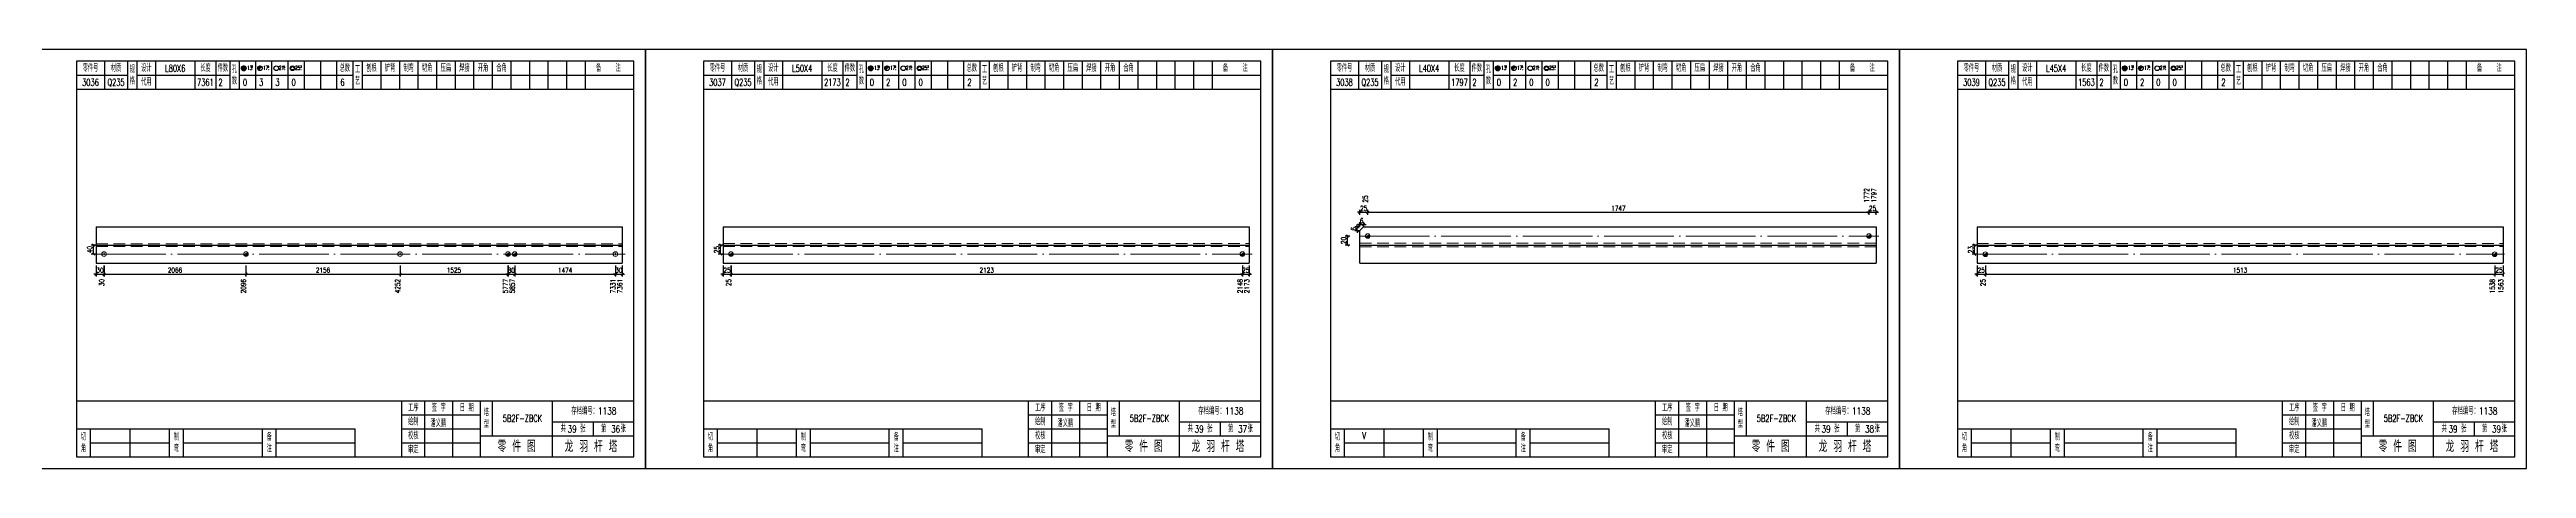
# Model space of a CAD drawing. Header units: millimetres. Extents: x 0 to 30240, y -10896 to -1348.
# Drawn here: x 9463 to 10530, y -8258 to -8078 of the extents above; entities that cross this region are included whole.
import ezdxf
from ezdxf.enums import TextEntityAlignment as Align

# ---------------------------------------------------------------- set-up
doc = ezdxf.new("R2010")
doc.units = ezdxf.units.MM
doc.header["$LTSCALE"] = 20
doc.header["$PDMODE"] = 1
doc.linetypes.add('DASHDOT2X', pattern=[1.75, 1.5, -0.125, 0, -0.125])
doc.linetypes.add('HIDDEN', pattern=[0.375, 0.25, -0.125])
for name, color, linetype, lineweight in [('1', 7, 'Continuous', 25), ('11', 3, 'Continuous', 13), ('2', 1, 'HIDDEN', 13), ('5', 1, 'Continuous', 13), ('7', 2, 'DASHDOT2X', 13)]:
    doc.layers.add(name, color=color, linetype=linetype, lineweight=lineweight)
doc.styles.get("Standard").update_dxf_attribs({"font": 'simplex', "width": 0.7, "bigfont": 'gbhzfs.shx'})
doc.styles.add('SYMBOL_TXT', font='txt.shx', dxfattribs={"width": 0.6})
doc.styles.add('TITLE_TXT', font='simplex.shx', dxfattribs={"width": 0.75, "height": 2.5, "bigfont": 'gbhzfs.shx'})
doc.dimstyles.get("Standard").update_dxf_attribs({"dimtxt": 2.1, "dimasz": 1, "dimexe": 1.05, "dimexo": 0, "dimgap": 0.63, "dimtad": 1, "dimzin": 0, "dimdsep": 46, "dimtxsty": 'standard', "dimblk": 'OBLIQUE', "dimblk1": 'OBLIQUE', "dimblk2": 'OBLIQUE', "dimcen": 0.09, "dimadec": 0, "dimazin": 0, "dimtfac": 1, "dimtdec": 1, "dimtix": 1, "dimtmove": 0, "dimatfit": 3, "dimfxl": 0, "dimtolj": 1, "dimtzin": 0, "dimarcsym": 0})
pattern_1 = [(0, (-3, 0), (0, 0.0125), [])]

# ---------------------------------------------------------------- blocks, each defined once
blk = doc.blocks.new('M12_HOLE')
h = blk.add_hatch()
h.set_pattern_fill('LINE', scale=0.1, style=0)
h.set_pattern_definition(pattern_1)
h.paths.add_polyline_path([(-5, 0, 1), (-1, 0, 1)])
at = {"color": 7}
blk.add_circle((-3, 0), 2, dxfattribs=at)
at = {"color": 7, "attachment_point": 1, "style": 'SYMBOL_TXT'}
for s, insert, char_height, width in [('13\\f??|b0|i0|c0|p54;.', (-0.1, 2.1), 3.5, 5.707), ('5', (3.7, 2.3), 1.8, 2.931)]:
    blk.add_mtext(s, dxfattribs=dict(at, insert=insert, char_height=char_height, width=width))
blk = doc.blocks.new('M16_HOLE')
h = blk.add_hatch()
h.set_pattern_fill('LINE', scale=0.1, style=0)
h.set_pattern_definition(pattern_1)
h.paths.add_polyline_path([(-1.6, 1.4, 0.668179), (-5, 0, 0.198912), (-4.4, -1.4)])
at = {"color": 7}
blk.add_circle((-3, 0), 2, dxfattribs=at)
at = {"color": 7, "attachment_point": 1, "style": 'SYMBOL_TXT'}
for s, insert, char_height, width in [('17.', (-0.4, 2.1), 3.5, 6.316), ('5', (3.6, 2.3), 1.8, 1.822)]:
    blk.add_mtext(s, dxfattribs=dict(at, insert=insert, char_height=char_height, width=width))
blk = doc.blocks.new('M20_HOLE')
at = {"color": 7}
blk.add_circle((-3, 0), 2, dxfattribs=at)
at = {"color": 7, "attachment_point": 1, "style": 'SYMBOL_TXT'}
for s, insert, char_height, width in [('21.', (-0.7, 2), 3.5, 6.074), ('5', (3.3, 2), 1.8, 1.458)]:
    blk.add_mtext(s, dxfattribs=dict(at, insert=insert, char_height=char_height, width=width))
blk = doc.blocks.new('M24_HOLE')
at = {"color": 7}
for radius in [2, 1.5]:
    blk.add_circle((-3, 0), radius, dxfattribs=at)
at = {"color": 7, "attachment_point": 1, "style": 'SYMBOL_TXT'}
for s, insert, char_height, width in [('25.', (-0.7, 2.1), 3.5, 2.429), ('5', (3.9, 2.3), 1.8, 1.944)]:
    blk.add_mtext(s, dxfattribs=dict(at, insert=insert, char_height=char_height, width=width))
blk = doc.blocks.new('JgCard')
for p, q in [((270, 180), (0, 180)), ((0, 180), (0, 0)), ((265, 175), (25, 175)), ((25, 175), (25, 5)), ((37, 175), (37, 163)), ((47, 175), (47, 163)), ((51, 175), (51, 163)), ((59, 175), (59, 163)), ((76, 175), (76, 163)), ((85, 175), (85, 163)), ((91, 175), (91, 163)), ((95, 175), (95, 163)), ((102, 175), (102, 163)), ((109, 175), (109, 163)), ((116, 175), (116, 163)), ((123, 175), (123, 163)), ((130, 175), (130, 163)), ((137, 175), (137, 163)), ((144, 175), (144, 163)), ((148, 175), (148, 163)), ((156, 175), (156, 163)), ((164, 175), (164, 163)), ((172, 175), (172, 163)), ((180, 175), (180, 163)), ((188, 175), (188, 163)), ((196, 175), (196, 163)), ((204, 175), (204, 163)), ((212, 175), (212, 163)), ((220, 175), (220, 163)), ((228, 175), (228, 163)), ((236, 175), (236, 163)), ((244, 175), (244, 163)), ((265, 5), (265, 175)), ((270, 0), (270, 180)), ((25, 169), (47, 169)), ((25, 163), (265, 163)), ((51, 169), (91, 169)), ((95, 169), (144, 169)), ((148, 169), (265, 169)), ((25, 29), (265, 29)), ((165, 5), (165, 29)), ((165, 23), (199, 23)), ((175, 5), (175, 29)), ((187, 5), (187, 29)), ((199, 5), (199, 29)), ((204, 29), (204, 14)), ((230, 5), (230, 29)), ((25, 17), (145, 17)), ((31, 5), (31, 17)), ((31, 11), (65, 11)), ((48, 17), (48, 5)), ((65, 5), (65, 17)), ((71, 5), (71, 17)), ((71, 11), (105, 11)), ((105, 5), (105, 17)), ((111, 5), (111, 17)), ((111, 11), (145, 11)), ((145, 5), (145, 17)), ((165, 17), (199, 17)), ((165, 11), (199, 11)), ((199, 14), (265, 14)), ((230, 20), (265, 20)), ((247.5, 20), (247.5, 14)), ((0, 0), (270, 0)), ((25, 5), (265, 5))]:
    blk.add_line(p, q)
blk.add_lwpolyline([(96, 172, -1), (98, 172, -1)], format="xyb", close=True)
blk.add_point((145, 96))
at = {"xscale": 0.5, "yscale": 0.5, "zscale": 0.5}
for name, p in [('M12_HOLE', (98.5, 172)), ('M16_HOLE', (105.5, 172)), ('M20_HOLE', (112.5, 172)), ('M24_HOLE', (119.5, 172))]:
    blk.add_blockref(name, p, dxfattribs=at)
at = {"style": 'TITLE_TXT', "width": 0.75}
for s, height, p in [('存档编号：1138', 3.08, (238, 23.1)), ('潘义鹏', 3, (177.4, 17.9)), ('龙 羽 杆 塔', 5, (235.2, 7))]:
    blk.add_text(s, height=height, dxfattribs=at).set_placement(p)
at = {"attachment_point": 5, "style": 'TITLE_TXT'}
for s, insert, char_height, width in [('零件号', (31, 172), 3, 15), ('材质', (42, 172), 3, 8), ('规格', (49, 169), 3, 4), ('设计', (55, 172), 3, 8), ('长度', (80.5, 172), 3, 8), ('件数', (88, 172), 3, 6), ('孔数', (93, 169), 3, 4), ('总数', (140.5, 172), 3, 7), ('工\\P艺', (146, 169), 3, 4), ('刨根', (152, 172), 3, 8), ('铲背', (160, 172), 3, 8), ('制弯', (168, 172), 3, 8), ('切角', (176, 172), 3, 8), ('压扁', (184, 172), 3, 8), ('焊接', (192, 172), 3, 8), ('开角', (200, 172), 3, 8), ('合角', (208, 172), 3, 8), ('备    注', (254, 172), 3, 22), ('代用', (55, 166), 3, 8), ('绘制', (170, 20), 3, 10), ('工序', (170, 26), 3, 10), ('签 字', (181, 26), 3, 12), ('日 期', (193, 26), 3, 12), ('塔\\P型', (201.5, 21.5), 3, 5), ('切\\P角', (28, 11), 3, 6), ('制\\P弯', (68, 11), 3, 6), ('备\\P注', (108, 11), 3, 6), ('校核', (170, 14), 3, 10), ('零 件 图', (214.5, 9.5), 5, 31), ('共    张', (238.8, 17), 3, 17.5), ('第    张', (256.2, 17), 3, 17.5), ('审定', (170, 8), 3, 10)]:
    blk.add_mtext(s, dxfattribs=dict(at, insert=insert, char_height=char_height, width=width))
blk = doc.blocks.new('M20')
for p, q in [((-0.5, 0), (0.5, 0)), ((0, -0.5), (0, 0.5))]:
    blk.add_line(p, q)
blk.add_circle((0, 0), 1)
blk = doc.blocks.new('M16')
for p, q in [((-0.7, -0.7), (0.7, 0.7)), ((-0.4, 0), (0.4, 0)), ((0, 0.4), (0, -0.4))]:
    blk.add_line(p, q)
blk.add_circle((0, 0), 1)
for radius in [0.8, 0.6, 0.4, 0.2]:
    blk.add_arc((0, 0), radius, 225, 45)
blk = doc.blocks.new('_Oblique')
at = {"color": 0, "linetype": 'ByBlock', "lineweight": -2}
blk.add_line((-0.5, -0.5), (0.5, 0.5), dxfattribs=at)
blk = doc.blocks.new('*D6098')
at = {"layer": '11', "color": 0, "lineweight": -2}
for p, q in [((9483.4, -8174.3), (9482.4, -8174.3)), ((9483.4, -8170.6), (9483.4, -8175.3)), ((9483.4, -8174.3), (9486.8, -8174.3)), ((9486.8, -8170.6), (9486.8, -8175.3)), ((9486.8, -8174.3), (9487.8, -8174.3))]:
    blk.add_line(p, q, dxfattribs=at)
at = {"layer": 'Defpoints', "color": 0}
for p in [(9483.4, -8170.6), (9486.8, -8170.6), (9486.8, -8174.3)]:
    blk.add_point(p, dxfattribs=at)
at = {"layer": '11', "color": 0, "lineweight": -2}
blk.add_blockref('_Oblique', (9483.4, -8174.3), dxfattribs=at)
at = {"layer": '11', "color": 0, "lineweight": -2, "rotation": 180}
blk.add_blockref('_Oblique', (9486.8, -8174.3), dxfattribs=at)
at = {"layer": '11', "color": 0, "insert": (9485.1, -8172.6), "char_height": 2.1, "attachment_point": 5}
blk.add_mtext('\\A1;30', dxfattribs=at)
blk = doc.blocks.new('*D6102')
at = {"layer": '11', "color": 0, "lineweight": -2}
for p, q in [((9660.8, -8174.3), (9659.8, -8174.3)), ((9660.8, -8170.6), (9660.8, -8175.3)), ((9660.8, -8174.3), (9663.7, -8174.3)), ((9663.7, -8170.6), (9663.7, -8175.3)), ((9663.7, -8174.3), (9664.7, -8174.3))]:
    blk.add_line(p, q, dxfattribs=at)
at = {"layer": 'Defpoints', "color": 0}
for p in [(9660.8, -8170.6), (9663.7, -8170.6), (9663.7, -8174.3)]:
    blk.add_point(p, dxfattribs=at)
at = {"layer": '11', "color": 0, "lineweight": -2}
blk.add_blockref('_Oblique', (9660.8, -8174.3), dxfattribs=at)
at = {"layer": '11', "color": 0, "lineweight": -2, "rotation": 180}
blk.add_blockref('_Oblique', (9663.7, -8174.3), dxfattribs=at)
at = {"layer": '11', "color": 0, "insert": (9662.2, -8172.6), "char_height": 2.1, "attachment_point": 5}
blk.add_mtext('\\A1;80', dxfattribs=at)
blk = doc.blocks.new('*D6104')
at = {"layer": '11', "color": 0, "lineweight": -2}
for p, q in [((9707.1, -8174.3), (9706.1, -8174.3)), ((9707.1, -8170.6), (9707.1, -8175.3)), ((9707.1, -8174.3), (9710, -8174.3)), ((9710, -8170.6), (9710, -8175.3)), ((9710, -8174.3), (9711, -8174.3))]:
    blk.add_line(p, q, dxfattribs=at)
at = {"layer": 'Defpoints', "color": 0}
for p in [(9707.1, -8170.6), (9710, -8170.6), (9710, -8174.3)]:
    blk.add_point(p, dxfattribs=at)
at = {"layer": '11', "color": 0, "lineweight": -2}
blk.add_blockref('_Oblique', (9707.1, -8174.3), dxfattribs=at)
at = {"layer": '11', "color": 0, "lineweight": -2, "rotation": 180}
blk.add_blockref('_Oblique', (9710, -8174.3), dxfattribs=at)
at = {"layer": '11', "color": 0, "insert": (9708.5, -8172.6), "char_height": 2.1, "attachment_point": 5}
blk.add_mtext('\\A1;30', dxfattribs=at)
blk = doc.blocks.new('*D6106')
at = {"layer": '11', "color": 0, "lineweight": -2}
for p, q in [((9753.4, -8174.3), (9752.4, -8174.3)), ((9753.4, -8170.6), (9753.4, -8175.3)), ((9753.4, -8174.3), (9756.8, -8174.3)), ((9756.8, -8170.6), (9756.8, -8175.3)), ((9756.8, -8174.3), (9757.8, -8174.3))]:
    blk.add_line(p, q, dxfattribs=at)
at = {"layer": 'Defpoints', "color": 0}
for p in [(9753.4, -8170.6), (9756.8, -8170.6), (9756.8, -8174.3)]:
    blk.add_point(p, dxfattribs=at)
at = {"layer": '11', "color": 0, "lineweight": -2}
blk.add_blockref('_Oblique', (9753.4, -8174.3), dxfattribs=at)
at = {"layer": '11', "color": 0, "lineweight": -2, "rotation": 180}
blk.add_blockref('_Oblique', (9756.8, -8174.3), dxfattribs=at)
at = {"layer": '11', "color": 0, "insert": (9755.1, -8172.6), "char_height": 2.1, "attachment_point": 5}
blk.add_mtext('\\A1;25', dxfattribs=at)
blk = doc.blocks.new('*D6108')
at = {"layer": '11', "color": 0, "lineweight": -2}
for p, q in [((9977.1, -8174.3), (9976.1, -8174.3)), ((9977.1, -8170.6), (9977.1, -8175.3)), ((9977.1, -8174.3), (9980, -8174.3)), ((9980, -8170.6), (9980, -8175.3)), ((9980, -8174.3), (9981, -8174.3))]:
    blk.add_line(p, q, dxfattribs=at)
at = {"layer": 'Defpoints', "color": 0}
for p in [(9977.1, -8170.6), (9980, -8170.6), (9980, -8174.3)]:
    blk.add_point(p, dxfattribs=at)
at = {"layer": '11', "color": 0, "lineweight": -2}
blk.add_blockref('_Oblique', (9977.1, -8174.3), dxfattribs=at)
at = {"layer": '11', "color": 0, "lineweight": -2, "rotation": 180}
blk.add_blockref('_Oblique', (9980, -8174.3), dxfattribs=at)
at = {"layer": '11', "color": 0, "insert": (9978.5, -8172.6), "char_height": 2.1, "attachment_point": 5}
blk.add_mtext('\\A1;25', dxfattribs=at)
blk = doc.blocks.new('*D6110')
at = {"layer": '11', "color": 0, "lineweight": -2}
for p, q in [((10027.6, -8147.7), (10026.6, -8147.7)), ((10027.6, -8148.8), (10027.6, -8146.7)), ((10027.6, -8147.7), (10031, -8147.7)), ((10031, -8148.8), (10031, -8146.7)), ((10031, -8147.7), (10032, -8147.7))]:
    blk.add_line(p, q, dxfattribs=at)
at = {"layer": 'Defpoints', "color": 0}
for p in [(10027.6, -8148.8), (10031, -8147.7), (10031, -8148.8)]:
    blk.add_point(p, dxfattribs=at)
at = {"layer": '11', "color": 0, "lineweight": -2}
blk.add_blockref('_Oblique', (10027.6, -8147.7), dxfattribs=at)
at = {"layer": '11', "color": 0, "lineweight": -2, "rotation": 180}
blk.add_blockref('_Oblique', (10031, -8147.7), dxfattribs=at)
at = {"layer": '11', "color": 0, "insert": (10029.3, -8146), "char_height": 2.1, "attachment_point": 5}
blk.add_mtext('\\A1;25', dxfattribs=at)
blk = doc.blocks.new('*D6112')
at = {"layer": '11', "color": 0, "lineweight": -2}
for p, q in [((10246.9, -8147.7), (10245.9, -8147.7)), ((10246.9, -8148.8), (10246.9, -8146.7)), ((10246.9, -8147.7), (10250, -8147.7)), ((10250, -8148.8), (10250, -8146.7)), ((10250, -8147.7), (10251, -8147.7))]:
    blk.add_line(p, q, dxfattribs=at)
at = {"layer": 'Defpoints', "color": 0}
for p in [(10246.9, -8148.8), (10250, -8147.7), (10250, -8148.8)]:
    blk.add_point(p, dxfattribs=at)
at = {"layer": '11', "color": 0, "lineweight": -2}
blk.add_blockref('_Oblique', (10246.9, -8147.7), dxfattribs=at)
at = {"layer": '11', "color": 0, "lineweight": -2, "rotation": 180}
blk.add_blockref('_Oblique', (10250, -8147.7), dxfattribs=at)
at = {"layer": '11', "color": 0, "insert": (10248.4, -8146), "char_height": 2.1, "attachment_point": 5}
blk.add_mtext('\\A1;25', dxfattribs=at)
blk = doc.blocks.new('*D6113')
at = {"layer": '11', "color": 0, "lineweight": -2}
for p, q in [((10027.6, -8154), (10025.5, -8154)), ((10027.6, -8155.6), (10025.5, -8155.6)), ((10026.5, -8154), (10026.5, -8153)), ((10026.5, -8155.6), (10026.5, -8154)), ((10026.5, -8155.6), (10026.5, -8156.6))]:
    blk.add_line(p, q, dxfattribs=at)
at = {"layer": 'Defpoints', "color": 0}
for p in [(10026.5, -8154), (10027.6, -8154), (10027.6, -8155.6)]:
    blk.add_point(p, dxfattribs=at)
at = {"layer": '11', "color": 0, "lineweight": -2}
for p, rotation in [((10026.5, -8154), 270), ((10026.5, -8155.6), 90)]:
    blk.add_blockref('_Oblique', p, dxfattribs=dict(at, rotation=rotation))
at = {"layer": '11', "color": 0, "insert": (10024.9, -8154.8), "char_height": 2.1, "attachment_point": 5, "rotation": 90}
blk.add_mtext('\\A1;6', dxfattribs=at)
blk = doc.blocks.new('*D6114')
at = {"layer": '11', "color": 0, "lineweight": -2}
for p, q in [((10027.6, -8153), (10026.6, -8153)), ((10027.6, -8154), (10027.6, -8151.9)), ((10027.6, -8153), (10029.3, -8153)), ((10029.3, -8154), (10029.3, -8151.9)), ((10029.3, -8153), (10030.3, -8153))]:
    blk.add_line(p, q, dxfattribs=at)
at = {"layer": 'Defpoints', "color": 0}
for p in [(10027.6, -8154), (10029.3, -8153), (10029.3, -8154)]:
    blk.add_point(p, dxfattribs=at)
at = {"layer": '11', "color": 0, "lineweight": -2}
blk.add_blockref('_Oblique', (10027.6, -8153), dxfattribs=at)
at = {"layer": '11', "color": 0, "lineweight": -2, "rotation": 180}
blk.add_blockref('_Oblique', (10029.3, -8153), dxfattribs=at)
at = {"layer": '11', "color": 0, "insert": (10028.4, -8151.3), "char_height": 2.1, "attachment_point": 5}
blk.add_mtext('\\A1;6', dxfattribs=at)
blk = doc.blocks.new('*D6116')
at = {"layer": '11', "color": 0, "lineweight": -2}
for p, q in [((10293.4, -8174.3), (10292.4, -8174.3)), ((10293.4, -8170.6), (10293.4, -8175.3)), ((10293.4, -8174.3), (10297, -8174.3)), ((10297, -8170.6), (10297, -8175.3)), ((10297, -8174.3), (10298, -8174.3))]:
    blk.add_line(p, q, dxfattribs=at)
at = {"layer": 'Defpoints', "color": 0}
for p in [(10293.4, -8170.6), (10297, -8170.6), (10297, -8174.3)]:
    blk.add_point(p, dxfattribs=at)
at = {"layer": '11', "color": 0, "lineweight": -2}
blk.add_blockref('_Oblique', (10293.4, -8174.3), dxfattribs=at)
at = {"layer": '11', "color": 0, "lineweight": -2, "rotation": 180}
blk.add_blockref('_Oblique', (10297, -8174.3), dxfattribs=at)
at = {"layer": '11', "color": 0, "insert": (10295.2, -8172.6), "char_height": 2.1, "attachment_point": 5}
blk.add_mtext('\\A1;25', dxfattribs=at)

msp = doc.modelspace()

# ---------------------------------------------------------------- linework, layer by layer
at = {"layer": '1'}
for p, q in [((9483.4, -8154.008), (9483.4, -8169.548)), ((9483.4, -8154.008), (9710, -8154.008)), ((9710, -8154.008), (9710, -8169.548)), ((9753.4, -8154.008), (9753.4, -8169.548)), ((9753.4, -8154.008), (9980, -8154.008)), ((9980, -8154.008), (9980, -8169.548)), ((10027.6, -8155.562), (10029.251, -8154.008)), ((10027.6, -8161.778), (10027.6, -8155.562)), ((10029.251, -8154.008), (10250, -8154.008)), ((10250, -8154.008), (10250, -8169.548)), ((10293.4, -8154.008), (10293.4, -8169.548)), ((10293.4, -8154.008), (10520, -8154.008)), ((10520, -8154.008), (10520, -8169.548)), ((9483.4, -8161.778), (9710, -8161.778)), ((9483.4, -8169.548), (9710, -8169.548)), ((9753.4, -8161.778), (9980, -8161.778)), ((9753.4, -8169.548), (9980, -8169.548)), ((10027.6, -8169.548), (10027.6, -8161.778)), ((10027.6, -8161.778), (10250, -8161.778)), ((10027.6, -8169.548), (10250, -8169.548)), ((10293.4, -8161.778), (10520, -8161.778)), ((10293.4, -8169.548), (10520, -8169.548))]:
    msp.add_line(p, q, dxfattribs=at)
at = {"layer": '2'}
for p, q in [((9483.4, -8161.195), (9710, -8161.195)), ((9483.4, -8162.36), (9710, -8162.36)), ((9753.4, -8161.156), (9980, -8161.156)), ((9753.4, -8162.399), (9980, -8162.399)), ((10027.6, -8161.001), (10250, -8161.001)), ((10027.6, -8162.555), (10250, -8162.555)), ((10293.4, -8161.087), (10520, -8161.087)), ((10293.4, -8162.468), (10520, -8162.468))]:
    msp.add_line(p, q, dxfattribs=at)
at = {"layer": '7'}
for p, q in [((10027.6, -8157.893), (10251.094, -8157.893)), ((9483.4, -8165.663), (9711.26, -8165.663)), ((9753.4, -8165.663), (9981.26, -8165.663)), ((10293.4, -8165.749), (10520.538, -8165.749))]:
    msp.add_line(p, q, dxfattribs=at)

# ---------------------------------------------------------------- block references
at = {"layer": '1'}
for p in [(9450, -8257.778), (9720, -8257.778), (9990, -8257.778), (10260, -8257.778)]:
    msp.add_blockref('JgCard', p, dxfattribs=at)
at = {"layer": '5'}
for name, p in [('M16', (10031.04, -8157.893)), ('M16', (10246.894, -8157.893)), ('M20', (9486.84, -8165.663)), ('M16', (9547.924, -8165.663)), ('M20', (9614.295, -8165.663)), ('M16', (9660.764, -8165.663)), ('M16', (9663.704, -8165.663)), ('M20', (9707.06, -8165.663)), ('M16', (9756.84, -8165.663)), ('M16', (9977.06, -8165.663)), ('M16', (10297.024, -8165.749)), ('M16', (10516.338, -8165.749))]:
    msp.add_blockref(name, p, dxfattribs=at)

# ---------------------------------------------------------------- texts
at = {"style": 'TITLE_TXT', "width": 0.75}
for s, p in [('39', (9686.472, -8242.328)), ('36', (9705.192, -8242.357)), ('39', (9956.472, -8242.328)), ('37', (9975.192, -8242.357)), ('39', (10226.472, -8242.328)), ('38', (10245.192, -8242.357)), ('39', (10496.472, -8242.328)), ('39', (10515.192, -8242.357))]:
    msp.add_text(s, height=3, dxfattribs=at).set_placement(p)
at = {"layer": '1', "width": 0.7}
for s, p in [('L80X6', (9517.5, -8085.778)), ('L50X4', (9787.5, -8085.778)), ('L40X4', (10057.5, -8085.778)), ('L45X4', (10327.5, -8085.778)), ('3036', (9481, -8091.778)), ('Q235', (9492, -8091.778)), ('7361', (9530.5, -8091.778)), ('2', (9537, -8091.778)), ('0', (9547.5, -8091.778)), ('3', (9554.5, -8091.778)), ('3', (9561.5, -8091.778)), ('0', (9568.5, -8091.778)), ('6', (9589.5, -8091.778)), ('3037', (9751, -8091.778)), ('Q235', (9762, -8091.778)), ('2173', (9800.5, -8091.778)), ('2', (9807, -8091.778)), ('0', (9817.5, -8091.778)), ('2', (9824.5, -8091.778)), ('0', (9831.5, -8091.778)), ('0', (9838.5, -8091.778)), ('2', (9859.5, -8091.778)), ('3038', (10021, -8091.778)), ('Q235', (10032, -8091.778)), ('1797', (10070.5, -8091.778)), ('2', (10077, -8091.778)), ('0', (10087.5, -8091.778)), ('2', (10094.5, -8091.778)), ('0', (10101.5, -8091.778)), ('0', (10108.5, -8091.778)), ('2', (10129.5, -8091.778)), ('3039', (10291, -8091.778)), ('Q235', (10302, -8091.778)), ('1563', (10340.5, -8091.778)), ('2', (10347, -8091.778)), ('0', (10357.5, -8091.778)), ('2', (10364.5, -8091.778)), ('0', (10371.5, -8091.778)), ('0', (10378.5, -8091.778)), ('2', (10399.5, -8091.778)), ('V', (10029.5, -8243.778))]:
    msp.add_text(s, height=3, dxfattribs=at).set_placement(p, align=Align.MIDDLE_CENTER)
for s, p in [('25', (10031.033, -8143.508)), ('1772', (10246.906, -8143.508)), ('1797', (10250, -8143.508))]:
    msp.add_text(s, height=2.1, rotation=90, dxfattribs=at).set_placement(p)
for s, p in [('30', (9486.84, -8176.373)), ('2096', (9547.927, -8176.373)), ('4252', (9614.3, -8176.373)), ('5777', (9660.749, -8176.373)), ('5857', (9663.687, -8176.373)), ('7331', (9707.057, -8176.373)), ('7361', (9710, -8176.373)), ('25', (9756.84, -8176.373)), ('2148', (9977.081, -8176.373)), ('2173', (9980, -8176.373)), ('25', (10297.024, -8176.373)), ('1538', (10516.376, -8176.373)), ('1563', (10520, -8176.373))]:
    msp.add_text(s, height=2.1, rotation=90, dxfattribs=at).set_placement(p, align=Align.RIGHT)
at = {"layer": '1', "char_height": 3, "width": 26, "attachment_point": 5}
for insert in [(9667, -8236.278), (9937, -8236.278), (10207, -8236.278), (10477, -8236.278)]:
    msp.add_mtext('5B2F-ZBCK', dxfattribs=dict(at, insert=insert))

# ---------------------------------------------------------------- dimensions: what is measured, and where the dimension line sits
at = {"layer": '1'}
for base, p1, p2, text in [((10022.35, -8157.893), (10023.35, -8161.778), (10023.35, -8157.893), '20'), ((9482.35, -8161.778), (9483.35, -8165.663), (9483.35, -8161.778), '40'), ((9752.35, -8161.778), (9753.35, -8165.663), (9753.35, -8161.778), '25'), ((10292.35, -8161.778), (10293.35, -8165.749), (10293.35, -8161.778), '23')]:
    msp.add_linear_dim(base=base, p1=p1, p2=p2, angle=90, text=text, dimstyle='standard', dxfattribs=at).render()
at = {"layer": '11'}
for base, p1, p2, text, picture, middle in [((10031.04, -8147.708), (10027.6, -8148.758), (10031.04, -8148.758), '25', '*D6110', (10029.32, -8146.028)), ((10250, -8147.708), (10246.894, -8148.758), (10250, -8148.758), '25', '*D6112', (10248.447, -8146.028)), ((10029.251, -8152.958), (10027.6, -8154.008), (10029.251, -8154.008), '6', '*D6114', (10028.426, -8151.278)), ((9486.84, -8174.273), (9483.4, -8170.598), (9486.84, -8170.598), '30', '*D6098', (9485.12, -8172.593)), ((9663.704, -8174.273), (9660.764, -8170.598), (9663.704, -8170.598), '80', '*D6102', (9662.234, -8172.593)), ((9710, -8174.273), (9707.06, -8170.598), (9710, -8170.598), '30', '*D6104', (9708.53, -8172.593)), ((9756.84, -8174.273), (9753.4, -8170.598), (9756.84, -8170.598), '25', '*D6106', (9755.12, -8172.593)), ((9980, -8174.273), (9977.06, -8170.598), (9980, -8170.598), '25', '*D6108', (9978.53, -8172.593)), ((10297.024, -8174.273), (10293.4, -8170.598), (10297.024, -8170.598), '25', '*D6116', (10295.212, -8172.593))]:
    dim = msp.add_linear_dim(base=base, p1=p1, p2=p2, text=text, dimstyle='standard', dxfattribs=at)
    dim.commit()
    dim.dimension.update_dxf_attribs({"geometry": picture, "text_midpoint": middle})
for base, p1, p2, text in [((10246.894, -8147.708), (10031.04, -8148.758), (10246.894, -8148.758), '1747'), ((9547.924, -8174.273), (9486.84, -8170.598), (9547.924, -8170.598), '2066'), ((9614.295, -8174.273), (9547.924, -8170.598), (9614.295, -8170.598), '2156'), ((9660.764, -8174.273), (9614.295, -8170.598), (9660.764, -8170.598), '1525'), ((9707.06, -8174.273), (9663.704, -8170.598), (9707.06, -8170.598), '1474'), ((9977.06, -8174.273), (9756.84, -8170.598), (9977.06, -8170.598), '2123'), ((10516.338, -8174.273), (10297.024, -8170.598), (10516.338, -8170.598), '1513'), ((10520, -8174.273), (10516.338, -8170.598), (10520, -8170.598), '25')]:
    msp.add_linear_dim(base=base, p1=p1, p2=p2, text=text, dimstyle='standard', dxfattribs=at).render()
dim = msp.add_linear_dim(base=(10026.55, -8154.008), p1=(10027.6, -8155.562), p2=(10027.6, -8154.008), angle=90, text='6', dimstyle='standard', dxfattribs=at)
dim.commit()
dim.dimension.update_dxf_attribs({"geometry": '*D6113', "text_midpoint": (10024.87, -8154.785)})

doc.saveas('drawing.dxf')
